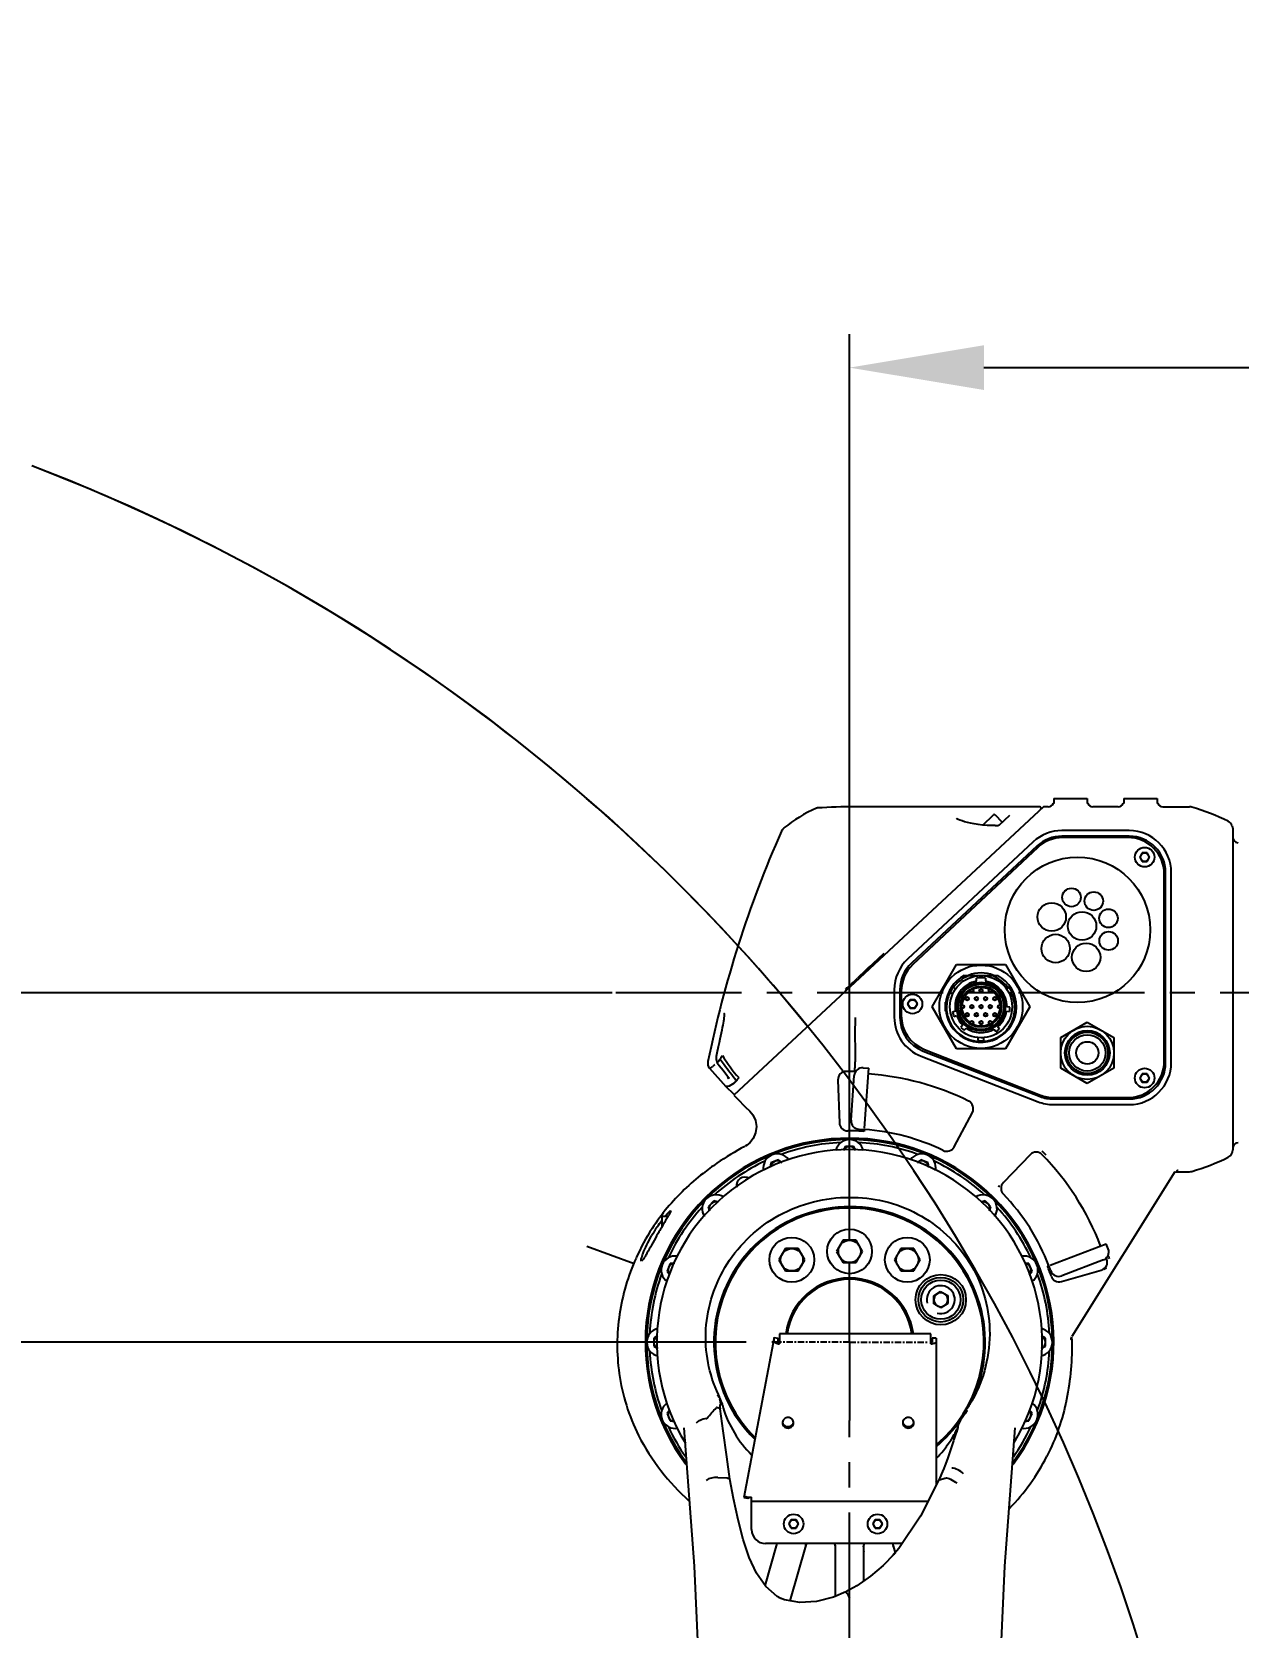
# Model space of a CAD drawing. Header units: millimetres. Extents: x 4086 to 10416, y 123 to 1549.
# Drawn here: x 9367.5 to 9439.4, y 1193.9 to 1288.9 of the extents above; entities that cross this region are included whole.
import ezdxf

# ---------------------------------------------------------------- set-up
doc = ezdxf.new("R2010")
doc.units = ezdxf.units.MM
doc.linetypes.add('CENTER', pattern=[0.6, 0.375, -0.075, 0.075, -0.075])
for name, color, linetype in [('中心线', 7, 'Continuous'), ('尺寸标注', 7, 'Continuous'), ('运动范围', 7, 'Continuous')]:
    doc.layers.add(name, color=color, linetype=linetype)
doc.styles.add('思源黑', font='SourceHanSansCN-Normal.ttf')
doc.dimstyles.new('尺寸标注_1_6比例中六', dxfattribs={"dimtxt": 10, "dimasz": 8, "dimexe": 2, "dimexo": 1.5, "dimgap": 1, "dimtad": 1, "dimdec": 1, "dimlfac": 6, "dimdsep": 46, "dimtxsty": '思源黑', "dimcen": 0.09, "dimadec": 0, "dimazin": 0, "dimtp": 0.01, "dimtm": 0.01, "dimtfac": 1, "dimtdec": 1, "dimtofl": 0, "dimtmove": 0, "dimatfit": 3, "dimfxl": 1, "dimtolj": 1, "dimarcsym": 0})

# ---------------------------------------------------------------- blocks, each defined once
blk = doc.blocks.new('*D859')
at = {"layer": 'Defpoints', "color": 0}
for p in [(9524.581, 1268.926), (9524.581, 1243.388), (9416.26, 1215.502)]:
    blk.add_point(p, dxfattribs=at)
at = {"layer": '尺寸标注', "color": 0, "lineweight": -2}
for p, q in [((9416.26, 1217.002), (9416.26, 1270.926)), ((9524.581, 1244.888), (9524.581, 1270.926)), ((9424.26, 1268.926), (9516.581, 1268.926))]:
    blk.add_line(p, q, dxfattribs=at)
at = {"layer": '尺寸标注', "color": 0}
for points in [[(9424.26, 1270.259), (9424.26, 1267.593), (9416.26, 1268.926)], [(9516.581, 1267.593), (9516.581, 1270.259), (9524.581, 1268.926)]]:
    blk.add_solid(points, dxfattribs=at)
at = {"layer": '尺寸标注', "color": 0, "insert": (9470.323, 1275.104), "char_height": 10, "attachment_point": 5, "style": '思源黑'}
blk.add_mtext('\\A1;650', dxfattribs=at)
blk = doc.blocks.new('*D862')
at = {"layer": 'Defpoints', "color": 0}
for p in [(9192.214, 1210.835), (9411.594, 1210.835), (9400.932, 1109.18)]:
    blk.add_point(p, dxfattribs=at)
at = {"layer": '尺寸标注', "color": 0, "lineweight": -2}
for p, q in [((9410.094, 1210.835), (9190.214, 1210.835)), ((9192.214, 1117.18), (9192.214, 1202.835)), ((9399.432, 1109.18), (9190.214, 1109.18))]:
    blk.add_line(p, q, dxfattribs=at)
at = {"layer": '尺寸标注', "color": 0}
for points in [[(9193.547, 1202.835), (9190.881, 1202.835), (9192.214, 1210.835)], [(9190.881, 1117.18), (9193.547, 1117.18), (9192.214, 1109.18)]]:
    blk.add_solid(points, dxfattribs=at)
at = {"layer": '尺寸标注', "color": 0, "insert": (9186.036, 1159.91), "char_height": 10, "attachment_point": 5, "rotation": 90, "style": '思源黑'}
blk.add_mtext('\\A1;610', dxfattribs=at)
blk = doc.blocks.new('*D863')
at = {"layer": 'Defpoints', "color": 0}
for p in [(9403.61, 1231.666), (9192.214, 1210.835), (9411.594, 1210.835)]:
    blk.add_point(p, dxfattribs=at)
at = {"layer": '尺寸标注', "color": 0, "lineweight": -2}
for p, q in [((9402.11, 1231.666), (9190.214, 1231.666)), ((9192.214, 1223.666), (9192.214, 1218.835)), ((9410.094, 1210.835), (9190.214, 1210.835))]:
    blk.add_line(p, q, dxfattribs=at)
at = {"layer": '尺寸标注', "color": 0}
for points in [[(9193.547, 1223.666), (9190.881, 1223.666), (9192.214, 1231.666)], [(9190.881, 1218.835), (9193.547, 1218.835), (9192.214, 1210.835)]]:
    blk.add_solid(points, dxfattribs=at)
at = {"layer": '尺寸标注', "color": 0, "insert": (9186.036, 1221.479), "char_height": 10, "attachment_point": 5, "rotation": 90, "style": '思源黑'}
blk.add_mtext('\\A1;125', dxfattribs=at)
blk = doc.blocks.new('*D872')
at = {"layer": 'Defpoints', "color": 0}
for p in [(9416.26, 1321.141), (9424.034, 1034.189), (9655.547, 1034.189)]:
    blk.add_point(p, dxfattribs=at)
at = {"layer": '尺寸标注', "color": 0, "lineweight": -2}
for p, q in [((9417.76, 1321.141), (9657.547, 1321.141)), ((9655.547, 1313.141), (9655.547, 1042.189)), ((9425.534, 1034.189), (9657.547, 1034.189))]:
    blk.add_line(p, q, dxfattribs=at)
at = {"layer": '尺寸标注', "color": 0}
for points in [[(9656.881, 1313.141), (9654.214, 1313.141), (9655.547, 1321.141)], [(9654.214, 1042.189), (9656.881, 1042.189), (9655.547, 1034.189)]]:
    blk.add_solid(points, dxfattribs=at)
at = {"layer": '尺寸标注', "color": 0, "insert": (9649.37, 1177.917), "char_height": 10, "attachment_point": 5, "rotation": 90, "style": '思源黑'}
blk.add_mtext('\\A1;1721.9', dxfattribs=at)

msp = doc.modelspace()

# ---------------------------------------------------------------- linework, layer by layer
at = {"layer": '中心线', "linetype": 'CENTER', "ltscale": 20}
for p, q in [((9517.832, 1231.666), (9402.11, 1231.666)), ((9416.26, 1210.835), (9416.26, 1215.502)), ((9416.26, 1210.835), (9416.26, 1206.169)), ((9416.26, 1109.18), (9416.26, 1206.169))]:
    msp.add_line(p, q, dxfattribs=at)
at = {"layer": '运动范围', "linetype": 'Continuous'}
for p, q in [((9427.805, 1242.748), (9409.374, 1225.562)), ((9427.593, 1242.748), (9416.593, 1242.748)), ((9428.092, 1242.748), (9427.805, 1242.748)), ((9428.425, 1243.248), (9428.425, 1242.952)), ((9428.425, 1243.248), (9430.425, 1243.248)), ((9430.425, 1243.248), (9430.425, 1242.952)), ((9432.258, 1242.748), (9430.758, 1242.748)), ((9432.592, 1243.248), (9432.592, 1242.952)), ((9432.592, 1243.248), (9434.591, 1243.248)), ((9434.591, 1243.248), (9434.591, 1242.952)), ((9434.925, 1242.748), (9436.52, 1242.748)), ((9422.624, 1242.052), (9422.624, 1242.052)), ((9422.646, 1242.036), (9422.624, 1242.052)), ((9424.196, 1241.662), (9424.84, 1242.262)), ((9425.356, 1241.832), (9424.958, 1242.258)), ((9425.168, 1241.657), (9425.813, 1242.259)), ((9424.459, 1241.641), (9424.176, 1241.664)), ((9424.762, 1241.633), (9424.459, 1241.641)), ((9424.892, 1241.635), (9424.762, 1241.633)), ((9424.943, 1241.636), (9424.892, 1241.635)), ((9424.943, 1241.636), (9425.13, 1241.642)), ((9425.159, 1241.65), (9425.13, 1241.642)), ((9425.168, 1241.657), (9425.159, 1241.65)), ((9432.925, 1241.332), (9428.911, 1241.332)), ((9432.925, 1240.999), (9428.911, 1240.999)), ((9432.842, 1240.915), (9428.95, 1240.915)), ((9439.059, 1241.618), (9439.091, 1241.442)), ((9439.091, 1241.442), (9439.091, 1222.308)), ((9427.205, 1240.66), (9419.721, 1233.674)), ((9427.433, 1240.416), (9419.948, 1233.43)), ((9427.467, 1240.328), (9420.026, 1233.341)), ((9433.697, 1239.999), (9433.553, 1239.749)), ((9433.986, 1239.999), (9433.697, 1239.999)), ((9434.13, 1239.749), (9433.986, 1239.999)), ((9433.553, 1239.749), (9433.697, 1239.499)), ((9433.697, 1239.499), (9433.986, 1239.499)), ((9433.986, 1239.499), (9434.13, 1239.749)), ((9435.008, 1227.584), (9435.008, 1238.749)), ((9435.091, 1227.5), (9435.091, 1238.832)), ((9435.425, 1227.5), (9435.425, 1238.832)), ((9418.278, 1233.981), (9418.26, 1233.962)), ((9418.295, 1233.999), (9418.278, 1233.981)), ((9421.189, 1230.833), (9422.641, 1233.347)), ((9422.641, 1233.347), (9425.544, 1233.347)), ((9425.544, 1233.347), (9426.996, 1230.833)), ((9423.095, 1232.7), (9425.09, 1232.7)), ((9423.826, 1232.359), (9423.826, 1232.535)), ((9424.008, 1232.266), (9424.008, 1232.192)), ((9424.177, 1232.192), (9424.177, 1232.266)), ((9424.359, 1232.535), (9424.359, 1232.359)), ((9418.926, 1231.847), (9418.926, 1230.21)), ((9419.26, 1231.847), (9419.26, 1230.21)), ((9419.343, 1231.762), (9419.343, 1230.308)), ((9422.389, 1231.959), (9422.266, 1231.746)), ((9422.282, 1231.688), (9422.406, 1231.616)), ((9422.406, 1231.616), (9422.456, 1231.702)), ((9422.424, 1231.646), (9422.428, 1231.644)), ((9422.435, 1231.981), (9422.434, 1231.979)), ((9422.447, 1231.974), (9422.571, 1231.902)), ((9422.522, 1231.816), (9422.571, 1231.902)), ((9422.554, 1231.872), (9422.558, 1231.869)), ((9424.008, 1232.192), (9424.177, 1232.192)), ((9425.738, 1231.974), (9425.614, 1231.902)), ((9425.614, 1231.902), (9425.664, 1231.816)), ((9425.631, 1231.872), (9425.627, 1231.869)), ((9425.729, 1231.702), (9425.779, 1231.616)), ((9425.761, 1231.646), (9425.757, 1231.644)), ((9425.903, 1231.688), (9425.779, 1231.616)), ((9425.919, 1231.746), (9425.796, 1231.959)), ((9419.865, 1231.25), (9419.721, 1231)), ((9419.721, 1231), (9419.865, 1230.75)), ((9420.154, 1231.25), (9419.865, 1231.25)), ((9419.865, 1230.75), (9420.154, 1230.75)), ((9420.298, 1231), (9420.154, 1231.25)), ((9420.154, 1230.75), (9420.298, 1231)), ((9422.641, 1228.319), (9421.189, 1230.833)), ((9421.972, 1230.569), (9421.972, 1231.098)), ((9421.972, 1231.098), (9421.993, 1231.098)), ((9421.993, 1230.569), (9421.972, 1230.569)), ((9422.567, 1230.562), (9422.399, 1230.517)), ((9426.996, 1230.833), (9425.544, 1228.319)), ((9425.619, 1230.566), (9425.792, 1230.551)), ((9425.815, 1230.816), (9425.642, 1230.831)), ((9422.468, 1230.26), (9422.636, 1230.305)), ((9422.998, 1229.736), (9422.886, 1229.603)), ((9423.091, 1229.432), (9423.203, 1229.565)), ((9424.869, 1229.492), (9424.968, 1229.35)), ((9425.187, 1229.503), (9425.087, 1229.645)), ((9428.842, 1228.997), (9430.425, 1229.912)), ((9430.425, 1229.912), (9432.008, 1228.997)), ((9422.854, 1229.118), (9422.853, 1229.119)), ((9423.049, 1228.997), (9423.047, 1228.998)), ((9423.927, 1228.837), (9423.927, 1228.981)), ((9423.968, 1228.981), (9423.927, 1228.981)), ((9423.962, 1228.981), (9423.962, 1228.986)), ((9423.97, 1228.795), (9424.215, 1228.795)), ((9424.258, 1228.981), (9424.093, 1228.981)), ((9424.223, 1228.981), (9424.223, 1228.986)), ((9424.258, 1228.837), (9424.258, 1228.981)), ((9428.842, 1227.169), (9428.842, 1228.997)), ((9432.008, 1228.997), (9432.008, 1227.169)), ((9408.378, 1227.492), (9408.374, 1227.492)), ((9420.52, 1227.88), (9427.488, 1225.17)), ((9420.641, 1228.191), (9427.609, 1225.481)), ((9420.715, 1228.293), (9427.626, 1225.568)), ((9425.544, 1228.319), (9422.641, 1228.319)), ((9407.916, 1227.166), (9407.959, 1227.181)), ((9407.916, 1227.166), (9408.895, 1226.082)), ((9409.043, 1226.62), (9408.975, 1226.556)), ((9409.048, 1226.614), (9409.072, 1226.572)), ((9409.072, 1226.572), (9409.079, 1226.559)), ((9416.35, 1224.067), (9416.536, 1226.727)), ((9417.07, 1227.191), (9417.402, 1227.168)), ((9417.153, 1223.599), (9417.402, 1227.168)), ((9430.425, 1226.255), (9428.842, 1227.169)), ((9432.008, 1227.169), (9430.425, 1226.255)), ((9433.697, 1226.834), (9433.553, 1226.584)), ((9433.553, 1226.584), (9433.697, 1226.334)), ((9433.986, 1226.834), (9433.697, 1226.834)), ((9434.13, 1226.584), (9433.986, 1226.834)), ((9433.986, 1226.334), (9434.13, 1226.584)), ((9408.894, 1226.083), (9409.339, 1225.639)), ((9415.566, 1226.464), (9415.655, 1223.917)), ((9433.697, 1226.334), (9433.986, 1226.334)), ((9428.394, 1225.334), (9432.925, 1225.334)), ((9428.394, 1225), (9432.925, 1225)), ((9428.42, 1225.417), (9432.842, 1225.417)), ((9410.317, 1224.601), (9410.499, 1224.382)), ((9422.489, 1222.482), (9423.576, 1224.527)), ((9416.814, 1223.534), (9417.146, 1223.51)), ((9417.147, 1223.521), (9417.139, 1223.405)), ((9410.028, 1222.509), (9410.027, 1222.508)), ((9410.027, 1222.508), (9410.027, 1222.508)), ((9410.029, 1222.509), (9410.028, 1222.509)), ((9416.02, 1222.501), (9415.881, 1222.261)), ((9416.501, 1222.501), (9416.02, 1222.501)), ((9416.639, 1222.261), (9416.501, 1222.501)), ((9427.021, 1222.013), (9425.423, 1220.359)), ((9411.574, 1221.521), (9411.537, 1221.245)), ((9412.018, 1221.705), (9411.574, 1221.521)), ((9412.236, 1221.538), (9412.018, 1221.705)), ((9420.502, 1221.705), (9420.284, 1221.538)), ((9420.946, 1221.521), (9420.502, 1221.705)), ((9420.983, 1221.245), (9420.946, 1221.521)), ((9435.643, 1220.999), (9429.504, 1211.174)), ((9435.671, 1221.001), (9436.52, 1221.001)), ((9435.736, 1221.054), (9435.817, 1221.093)), ((9435.817, 1221.093), (9435.841, 1221.101)), ((9408.182, 1219.254), (9407.841, 1218.914)), ((9408.445, 1219.184), (9408.182, 1219.254)), ((9424.339, 1219.254), (9424.075, 1219.184)), ((9424.679, 1218.914), (9424.339, 1219.254)), ((9405.095, 1217.735), (9405.095, 1218.335)), ((9405.449, 1218.335), (9405.095, 1218.335)), ((9407.841, 1218.914), (9407.914, 1218.644)), ((9424.606, 1218.644), (9424.679, 1218.914)), ((9403.418, 1215.51), (9400.6, 1216.535)), ((9412.434, 1216.416), (9412.049, 1215.75)), ((9413.204, 1216.416), (9412.434, 1216.416)), ((9413.589, 1215.75), (9413.204, 1216.416)), ((9415.875, 1216.918), (9415.49, 1216.251)), ((9415.49, 1216.251), (9415.875, 1215.585)), ((9416.645, 1216.918), (9415.875, 1216.918)), ((9417.03, 1216.251), (9416.645, 1216.918)), ((9416.645, 1215.585), (9417.03, 1216.251)), ((9419.316, 1216.416), (9418.931, 1215.75)), ((9420.086, 1216.416), (9419.316, 1216.416)), ((9420.471, 1215.75), (9420.086, 1216.416)), ((9428.217, 1215.425), (9431.556, 1216.707)), ((9431.676, 1216.396), (9431.556, 1216.707)), ((9405.575, 1215.522), (9405.391, 1215.077)), ((9405.843, 1215.557), (9405.575, 1215.522)), ((9412.049, 1215.75), (9412.434, 1215.083)), ((9413.204, 1215.083), (9413.589, 1215.75)), ((9415.875, 1215.585), (9416.645, 1215.585)), ((9418.931, 1215.75), (9419.316, 1215.083)), ((9420.086, 1215.083), (9420.471, 1215.75)), ((9426.945, 1215.522), (9426.677, 1215.557)), ((9427.13, 1215.077), (9426.945, 1215.522)), ((9428.058, 1215.364), (9428.139, 1215.395)), ((9428.253, 1215.082), (9428.134, 1215.393)), ((9428.879, 1214.454), (9431.257, 1215.136)), ((9431.388, 1215.75), (9428.899, 1214.794)), ((9405.391, 1215.077), (9405.562, 1214.854)), ((9412.434, 1215.083), (9413.204, 1215.083)), ((9419.316, 1215.083), (9420.086, 1215.083)), ((9426.959, 1214.854), (9427.13, 1215.077)), ((9428.172, 1215.054), (9428.165, 1215.073)), ((9421.276, 1213.603), (9421.687, 1213.852)), ((9421.286, 1213.122), (9421.276, 1213.603)), ((9421.687, 1213.852), (9422.109, 1213.62)), ((9422.109, 1213.62), (9422.119, 1213.139)), ((9421.707, 1212.89), (9421.286, 1213.122)), ((9422.119, 1213.139), (9421.707, 1212.89)), ((9412.094, 1211.333), (9412.094, 1210.732)), ((9421.093, 1211.333), (9412.094, 1211.333)), ((9421.093, 1210.732), (9421.093, 1211.333)), ((9404.827, 1211.21), (9404.595, 1211.076)), ((9404.595, 1211.076), (9404.595, 1210.595)), ((9404.595, 1210.595), (9404.839, 1210.454)), ((9411.765, 1211.127), (9409.957, 1201.589)), ((9411.765, 1210.899), (9411.765, 1211.127)), ((9411.765, 1211.127), (9412.012, 1211.088)), ((9412.012, 1210.86), (9412.012, 1211.088)), ((9421.176, 1211.074), (9421.176, 1210.846)), ((9421.426, 1211.074), (9421.176, 1211.074)), ((9421.426, 1211.074), (9421.426, 1202.313)), ((9427.681, 1210.454), (9427.925, 1210.595)), ((9427.925, 1211.076), (9427.693, 1211.21)), ((9427.925, 1210.595), (9427.925, 1211.076)), ((9405.552, 1206.804), (9405.391, 1206.594)), ((9405.391, 1206.594), (9405.575, 1206.149)), ((9408.547, 1206.912), (9408.55, 1207.079)), ((9408.555, 1206.871), (9408.547, 1206.912)), ((9408.55, 1207.079), (9408.56, 1207.107)), ((9408.555, 1206.871), (9408.556, 1206.868)), ((9408.559, 1207.417), (9408.556, 1207.43)), ((9408.565, 1207.365), (9408.559, 1207.417)), ((9408.56, 1207.108), (9408.56, 1207.108)), ((9408.588, 1207.359), (9408.613, 1207.292)), ((9408.639, 1207.245), (9408.632, 1207.243)), ((9423.152, 1206.597), (9423.01, 1206.386)), ((9423.248, 1206.755), (9423.152, 1206.597)), ((9423.254, 1206.767), (9423.248, 1206.755)), ((9423.255, 1206.768), (9423.254, 1206.767)), ((9423.258, 1206.775), (9423.255, 1206.768)), ((9426.945, 1206.149), (9427.13, 1206.594)), ((9427.13, 1206.594), (9426.968, 1206.804)), ((9405.575, 1206.149), (9405.855, 1206.112)), ((9406.392, 1205.733), (9406.392, 1205.732)), ((9422.703, 1205.754), (9422.626, 1205.472)), ((9422.713, 1205.807), (9422.703, 1205.754)), ((9422.735, 1205.906), (9422.713, 1205.807)), ((9422.713, 1205.807), (9422.713, 1205.807)), ((9422.878, 1206.206), (9422.735, 1205.906)), ((9425.513, 1197.488), (9426.128, 1205.733)), ((9426.128, 1205.732), (9426.128, 1205.733)), ((9426.665, 1206.112), (9426.945, 1206.149)), ((9422.381, 1204.728), (9422.239, 1204.301)), ((9422.455, 1204.965), (9422.381, 1204.728)), ((9422.477, 1205.035), (9422.455, 1204.965)), ((9422.576, 1205.331), (9422.477, 1205.035)), ((9422.601, 1205.399), (9422.576, 1205.331)), ((9422.626, 1205.472), (9422.601, 1205.399)), ((9422.092, 1203.895), (9421.933, 1203.467)), ((9422.177, 1204.128), (9422.092, 1203.895)), ((9422.239, 1204.301), (9422.177, 1204.128)), ((9408.418, 1202.778), (9408.969, 1202.745)), ((9421.801, 1203.134), (9421.633, 1202.744)), ((9421.873, 1203.312), (9421.801, 1203.134)), ((9421.933, 1203.467), (9421.873, 1203.312)), ((9421.424, 1202.521), (9421.415, 1202.5)), ((9421.566, 1202.599), (9421.528, 1202.515)), ((9421.528, 1202.515), (9421.528, 1202.515)), ((9421.633, 1202.744), (9421.566, 1202.6)), ((9421.566, 1202.6), (9421.566, 1202.599)), ((9421.607, 1202.631), (9421.947, 1202.734)), ((9409.957, 1201.589), (9410.076, 1201.645)), ((9409.957, 1201.589), (9410.203, 1201.549)), ((9410.203, 1201.549), (9410.313, 1201.601)), ((9410.427, 1199.67), (9410.427, 1201.603)), ((9420.933, 1201.336), (9410.427, 1201.336)), ((9412.783, 1200.253), (9412.638, 1200.003)), ((9412.638, 1200.003), (9412.783, 1199.753)), ((9413.071, 1200.253), (9412.783, 1200.253)), ((9413.216, 1200.003), (9413.071, 1200.253)), ((9413.071, 1199.753), (9413.216, 1200.003)), ((9417.782, 1200.253), (9417.638, 1200.003)), ((9417.638, 1200.003), (9417.782, 1199.753)), ((9418.071, 1200.253), (9417.782, 1200.253)), ((9418.215, 1200.003), (9418.071, 1200.253)), ((9418.071, 1199.753), (9418.215, 1200.003)), ((9412.783, 1199.753), (9413.071, 1199.753)), ((9417.782, 1199.753), (9418.071, 1199.753)), ((9411.231, 1196.319), (9411.953, 1198.837)), ((9419.396, 1198.837), (9411.261, 1198.837)), ((9413.659, 1198.74), (9412.708, 1195.426)), ((9413.652, 1198.707), (9413.638, 1198.668)), ((9415.427, 1198.646), (9415.392, 1198.795)), ((9415.427, 1195.7), (9415.427, 1198.646)), ((9417.093, 1198.646), (9417.124, 1198.785)), ((9417.093, 1198.646), (9417.093, 1196.599)), ((9417.101, 1198.379), (9417.093, 1198.309)), ((9419.203, 1198.551), (9418.822, 1198.096)), ((9418.994, 1198.278), (9418.834, 1198.837)), ((9418.882, 1198.668), (9418.868, 1198.706)), ((9418.903, 1198.178), (9418.899, 1198.173)), ((9418.996, 1198.279), (9418.903, 1198.178)), ((9412.167, 1195.564), (9411.944, 1195.685)), ((9412.018, 1195.621), (9412.009, 1195.624)), ((9412.375, 1195.486), (9412.017, 1195.621))]:
    msp.add_line(p, q, dxfattribs=at)
at = {"layer": '运动范围', "linetype": 'CENTER'}
for q in [(9411.594, 1210.835), (9420.926, 1210.835)]:
    msp.add_line((9416.26, 1210.835), q, dxfattribs=at)
at = {"layer": '运动范围', "linetype": 'Continuous'}
for points in [[(9422.832, 1241.949), (9422.727, 1241.992), (9422.653, 1242.031), (9422.646, 1242.036)], [(9424.176, 1241.664), (9423.916, 1241.695), (9423.682, 1241.733), (9423.473, 1241.773), (9423.285, 1241.815), (9423.115, 1241.859), (9422.963, 1241.904), (9422.832, 1241.949)], [(9408.798, 1230.425), (9408.798, 1230.425), (9408.798, 1230.41), (9408.798, 1230.374), (9408.794, 1230.322), (9408.787, 1230.255)], [(9408.764, 1230.081), (9408.748, 1229.975), (9408.728, 1229.858), (9408.705, 1229.729), (9408.679, 1229.587), (9408.649, 1229.433), (9408.616, 1229.266), (9408.579, 1229.086)], [(9408.787, 1230.255), (9408.777, 1230.174), (9408.764, 1230.081)], [(9408.438, 1228.45), (9408.354, 1228.068), (9408.31, 1227.866)], [(9408.579, 1229.086), (9408.537, 1228.892), (9408.491, 1228.682), (9408.438, 1228.45)], [(9408.31, 1227.866), (9408.304, 1227.687), (9408.374, 1227.492)], [(9408.374, 1227.492), (9408.501, 1227.328), (9408.721, 1227.044), (9408.954, 1226.745)], [(9408.954, 1226.745), (9409.009, 1226.672), (9409.048, 1226.614)], [(9409.374, 1225.562), (9409.584, 1225.34), (9410.037, 1224.876), (9410.317, 1224.601)], [(9410.499, 1224.382), (9410.652, 1224.06), (9410.713, 1223.686), (9410.664, 1223.307), (9410.518, 1222.972), (9410.319, 1222.723)], [(9410.319, 1222.723), (9410.149, 1222.582), (9410.054, 1222.523)], [(9410.249, 1222.655), (9410.148, 1222.58), (9410.048, 1222.519)], [(9429.454, 1211.008), (9429.454, 1210.994), (9429.454, 1210.995), (9429.459, 1211.033)], [(9429.459, 1211.033), (9429.474, 1211.094), (9429.499, 1211.159)], [(9408.354, 1206.947), (9408.333, 1206.942), (9408.315, 1206.928)], [(9408.565, 1207.326), (9408.55, 1207.37), (9408.526, 1207.448), (9408.52, 1207.468)], [(9409.126, 1202.675), (9408.939, 1203.998), (9408.727, 1205.561), (9408.556, 1206.868)], [(9406.392, 1205.733), (9407.007, 1197.489), (9407.401, 1188.653), (9407.527, 1180.016)], [(9407.724, 1206.286), (9407.753, 1206.297), (9407.777, 1206.317)], [(9411.944, 1195.685), (9411.263, 1196.272), (9410.717, 1197.064), (9410.282, 1198.011), (9409.925, 1199.076), (9409.618, 1200.248), (9409.341, 1201.531), (9409.125, 1202.677)], [(9421.528, 1202.515), (9420.496, 1200.47), (9419.203, 1198.551)], [(9418.899, 1198.174), (9418.264, 1197.533), (9417.513, 1196.891), (9416.698, 1196.324), (9416.266, 1196.075)], [(9424.993, 1180.016), (9425.12, 1188.653), (9425.513, 1197.488)], [(9416.039, 1195.962), (9415.298, 1195.645), (9414.287, 1195.378), (9413.291, 1195.321), (9412.375, 1195.486)], [(9416.265, 1196.075), (9416.096, 1195.99), (9416.039, 1195.962)], [(9416.26, 1195.58), (9416.259, 1195.591), (9416.254, 1195.599)]]:
    msp.add_lwpolyline(points, dxfattribs=at)
for centre, radius in [((9433.841, 1239.749), 0.583), ((9433.841, 1239.749), 0.25), ((9429.842, 1235.416), 4.333), ((9428.306, 1236.182), 0.848), ((9429.484, 1237.349), 0.552), ((9430.81, 1237.127), 0.552), ((9430.113, 1235.644), 0.848), ((9431.684, 1236.105), 0.552), ((9428.537, 1234.301), 0.848), ((9431.696, 1234.759), 0.552), ((9430.358, 1233.779), 0.848), ((9424.093, 1230.833), 2.48), ((9424.093, 1230.833), 1.852), ((9424.093, 1230.833), 1.456), ((9424.093, 1230.833), 1.435), ((9420.01, 1231), 0.583), ((9424.093, 1230.833), 1.357), ((9424.093, 1230.833), 1.225), ((9423.267, 1231.311), 0.106), ((9423.267, 1231.311), 0.0832), ((9423.542, 1231.786), 0.106), ((9423.542, 1231.786), 0.0832), ((9423.817, 1231.311), 0.106), ((9423.817, 1231.311), 0.0832), ((9424.093, 1231.786), 0.106), ((9424.093, 1231.786), 0.0832), ((9424.368, 1231.311), 0.106), ((9424.368, 1231.311), 0.0832), ((9424.643, 1231.786), 0.106), ((9424.643, 1231.786), 0.0832), ((9424.918, 1231.311), 0.106), ((9424.918, 1231.311), 0.0832), ((9420.01, 1231), 0.25), ((9422.992, 1230.833), 0.106), ((9422.992, 1230.833), 0.0832), ((9423.267, 1230.355), 0.106), ((9423.267, 1230.355), 0.0832), ((9423.542, 1230.833), 0.106), ((9423.542, 1230.833), 0.0832), ((9423.817, 1230.355), 0.106), ((9423.817, 1230.355), 0.0832), ((9424.093, 1230.833), 0.106), ((9424.093, 1230.833), 0.0832), ((9424.368, 1230.355), 0.106), ((9424.368, 1230.355), 0.0832), ((9424.643, 1230.833), 0.106), ((9424.643, 1230.833), 0.0832), ((9424.918, 1230.355), 0.106), ((9424.918, 1230.355), 0.0832), ((9425.193, 1230.833), 0.106), ((9425.193, 1230.833), 0.0832), ((9423.542, 1229.881), 0.106), ((9423.542, 1229.881), 0.0832), ((9424.093, 1229.881), 0.106), ((9424.093, 1229.881), 0.0832), ((9424.643, 1229.881), 0.106), ((9424.643, 1229.881), 0.0832), ((9430.425, 1228.083), 1.583), ((9430.425, 1228.083), 1.333), ((9430.425, 1228.083), 1.231), ((9430.425, 1228.083), 1.083), ((9430.425, 1228.083), 0.667), ((9433.841, 1226.584), 0.583), ((9433.841, 1226.584), 0.25), ((9412.819, 1215.75), 1.333), ((9416.26, 1216.251), 1.333), ((9419.701, 1215.75), 1.333), ((9412.819, 1215.75), 0.667), ((9416.26, 1216.251), 0.667), ((9419.701, 1215.75), 0.667), ((9421.697, 1213.371), 1.5), ((9421.697, 1213.371), 1.333), ((9421.697, 1213.371), 1.167), ((9412.927, 1200.003), 0.583), ((9412.927, 1200.003), 0.25), ((9417.927, 1200.003), 0.583), ((9417.927, 1200.003), 0.25)]:
    msp.add_circle(centre, radius, dxfattribs=at)
for centre, radius, start, end in [((9416.26, 1109.18), 211.961, 290, 150), ((9328.224, 1160.008), 110.306, 39.15224, 69.11447), ((9328.224, 1160.008), 110.306, 350.88553, 69.11447), ((9416.593, 1206.711), 36.038, 90, 93.58005), ((9427.593, 1242.665), 0.0833, 313, 90), ((9428.092, 1243.082), 0.333, 270, 338.01568), ((9430.758, 1243.082), 0.333, 201.98432, 270), ((9432.258, 1243.082), 0.333, 270, 338.01568), ((9434.925, 1243.082), 0.333, 201.98432, 270), ((9436.52, 1242.249), 0.5, 73.68281, 90), ((9432.915, 1229.933), 13.332, 63.74736, 73.68281), ((9417.63, 1234.988), 8.373, 113.5342, 129.09647), ((9414.353, 1242.512), 0.167, 93.58005, 113.49667), ((9424.897, 1242.202), 0.0833, 43, 133), ((9438.591, 1241.442), 0.5, 20.65169, 63.74736), ((9473.146, 1214.282), 66.659, 156.08798, 168.504), ((9412.666, 1241.098), 0.5, 129.13136, 156.08798), ((9428.911, 1238.832), 2.5, 90, 133.02507), ((9428.911, 1238.832), 2.166, 90, 133.02507), ((9428.95, 1238.749), 2.166, 90, 133.19955), ((9432.842, 1238.749), 2.166, 0, 90), ((9432.925, 1238.832), 2.5, 0, 90), ((9432.925, 1238.832), 2.166, 0, 90), ((9439.424, 1240.942), 0.333, 180, 267), ((9421.426, 1231.847), 2.5, 133.02507, 180), ((9421.426, 1231.847), 2.166, 133.02507, 180), ((9421.51, 1231.762), 2.166, 133.19955, 180), ((9390.568, 1259.37), 37.478, 313.57612, 314.28193), ((9424.093, 1230.833), 2.116, 118.11543, 232.58424), ((9424.093, 1230.833), 1.549, 99.91175, 190.0627), ((9424.093, 1230.833), 2.116, 234.17124, 61.88458), ((9424.093, 1230.833), 2.014, 67.96153, 112.0325), ((9424.093, 1230.833), 1.723, 81.09532, 98.90468), ((9424.093, 1230.833), 1.549, 359.9373, 80.08825), ((9424.093, 1230.833), 1.959, 49.49983, 72.3781), ((9424.138, 1230.787), 1.966, 36.67766, 51.3853), ((9422.303, 1231.725), 0.0423, 150, 240), ((9424.062, 1230.776), 2.025, 152.66653, 152.90811), ((9422.426, 1231.937), 0.0423, 60, 150), ((9424.093, 1230.833), 1.141, 125.01457, 174.99309), ((9424.093, 1230.833), 1.141, 64.97698, 115.02302), ((9424.093, 1230.833), 1.141, 5.00778, 54.98629), ((9425.76, 1231.937), 0.0423, 30, 120), ((9425.882, 1231.725), 0.0423, 300, 30), ((9424.093, 1230.833), 1.723, 190.56112, 199.43888), ((9424.093, 1230.833), 1.141, 185.00778, 234.98629), ((9424.093, 1230.833), 1.141, 305.01457, 354.99309), ((9424.093, 1230.833), 1.549, 309.9373, 350.0627), ((9424.093, 1230.833), 1.723, 350.56112, 359.43888), ((9421.426, 1230.21), 2.5, 180, 248.74949), ((9421.426, 1230.21), 2.166, 180, 248.74949), ((9421.51, 1230.308), 2.166, 180, 248.48412), ((9424.093, 1230.833), 2.074, 196.58496, 307.41506), ((9424.093, 1230.833), 1.549, 199.9373, 225.0627), ((9424.093, 1230.833), 1.723, 225.56112, 234.43888), ((9424.093, 1230.833), 1.549, 234.9373, 300.0627), ((9424.093, 1230.833), 1.141, 244.97698, 295.02302), ((9424.093, 1230.833), 1.723, 300.56112, 309.43888), ((9424.065, 1230.85), 2.113, 233.4623, 235.00352), ((9424.066, 1230.852), 2.116, 235.0506, 241.1979), ((9424.062, 1230.845), 2.107, 241.25767, 242.02112), ((9423.97, 1228.837), 0.0423, 180, 270), ((9424.215, 1228.837), 0.0423, 270, 0), ((9424.064, 1230.817), 2.078, 292.58329, 308.30427), ((9408.314, 1227.467), 0.5, 168.504, 217.08421), ((9432.842, 1227.584), 2.166, 270, 0), ((9432.925, 1227.5), 2.5, 270, 0), ((9432.925, 1227.5), 2.166, 270, 0), ((9416.065, 1226.481), 0.5, 90.7051, 182.00861), ((9416.26, 1210.835), 16.147, 88.70794, 90.71372), ((9417.035, 1226.692), 0.5, 86, 176), ((9416.26, 1210.835), 16.03, 63.72546, 86), ((9409.398, 1225.697), 0.0833, 225, 254.33333), ((9423.135, 1224.761), 0.5, 331.99116, 63.7343), ((9428.394, 1227.5), 2.5, 248.74949, 270), ((9428.394, 1227.5), 2.166, 248.74949, 270), ((9428.42, 1227.584), 2.166, 248.48412, 270), ((9416.154, 1223.935), 0.5, 181.99273, 270.46978), ((9416.849, 1224.032), 0.5, 176, 266), ((9416.26, 1210.835), 12.165, 323.26622, 216.73379), ((9416.26, 1210.835), 12.082, 323.70085, 216.29917), ((9416.26, 1210.835), 11.915, 92.57275, 109.99184), ((9416.26, 1222.084), 0.833, 12.28046, 167.71954), ((9416.26, 1210.823), 12.613, 87.508, 90.4625), ((9416.26, 1210.835), 11.915, 70.00769, 87.42893), ((9416.26, 1210.823), 12.612, 86.00285, 87.50745), ((9439.424, 1222.391), 0.333, 93, 180), ((9416.26, 1210.835), 11.482, 328.37848, 211.62153), ((9417.944, 1207.451), 17.012, 117.73633, 124.31092), ((9411.955, 1221.228), 0.833, 35.01968, 190.44619), ((9416.26, 1222.084), 0.417, 30, 150), ((9420.565, 1221.228), 0.833, 349.55381, 144.98032), ((9422.048, 1222.717), 0.5, 244.02124, 332.01312), ((9427.38, 1221.666), 0.5, 44.24157, 136.00201), ((9413.43, 1207.381), 20.619, 45.11097, 46.07323), ((9416.26, 1210.835), 16.022, 21, 44.24358), ((9432.915, 1233.816), 13.332, 286.31719, 296.25264), ((9438.591, 1222.308), 0.5, 296.25264, 0), ((9416.26, 1210.835), 11.915, 115.11257, 132.48115), ((9411.955, 1221.228), 0.417, 52.5, 172.5), ((9420.565, 1221.228), 0.417, 7.5, 127.5), ((9416.26, 1210.835), 11.915, 47.52308, 64.8863), ((9436.52, 1221.501), 0.5, 270, 286.31719), ((9410.011, 1220.188), 0.483, 55.75653, 192.40722), ((9425.678, 1220.005), 0.545, 160.87964, 172.01541), ((9425.783, 1220.012), 0.5, 135.99263, 223.9464), ((9408.306, 1218.789), 0.833, 57.77145, 213.16021), ((9408.306, 1218.789), 0.417, 75, 195), ((9424.214, 1218.789), 0.833, 326.83979, 122.22855), ((9424.214, 1218.789), 0.417, 345, 105), ((9415.248, 1210.643), 12.813, 140.20242, 146.99169), ((9397.701, 1222.842), 8.964, 329.83301, 330.32987), ((9416.26, 1210.835), 11.915, 137.63291, 154.91666), ((9416.26, 1210.835), 8.082, 334.44732, 225.52218), ((9416.26, 1210.835), 7.999, 310.31637, 225.19967), ((9416.26, 1210.835), 11.915, 25.08506, 42.36548), ((9415.433, 1210.535), 13.028, 147.03506, 155.89113), ((9412.268, 1212.662), 9.015, 149.0133, 150.00901), ((9412.334, 1212.622), 9.093, 148.57276, 149.01494), ((9412.371, 1212.6), 9.135, 147.13214, 148.57262), ((9442.521, 1195.667), 43.448, 149.97603, 150.33857), ((9443.952, 1194.831), 45.105, 149.48364, 149.96646), ((9431.209, 1216.217), 0.5, 291, 21), ((9405.868, 1215.14), 0.833, 80.53572, 235.8586), ((9405.868, 1215.14), 0.417, 97.5, 217.5), ((9426.653, 1215.14), 0.833, 304.1414, 99.46428), ((9426.653, 1215.14), 0.417, 322.5, 82.5), ((9416.195, 1210.81), 12.707, 19.60331, 21.00225), ((9431.119, 1215.616), 0.5, 285.99655, 17.81855), ((9416.26, 1210.835), 16.109, 17.83537, 18.1987), ((9409.11, 1208.44), 23.805, 18.36222, 18.49404), ((9408.968, 1208.393), 23.955, 18.04256, 18.36177), ((9416.26, 1210.835), 11.915, 160.13728, 177.36735), ((9416.26, 1210.835), 3.833, 7.48701, 172.51299), ((9416.26, 1210.835), 3.75, 7.75311, 172.24689), ((9421.697, 1213.371), 0.833, 255, 195), ((9416.26, 1210.835), 11.915, 2.63237, 19.86287), ((9416.226, 1210.821), 12.674, 18.1949, 19.51345), ((9428.72, 1215.261), 0.5, 201, 291), ((9428.741, 1214.935), 0.5, 198.20413, 286.0093), ((9421.697, 1213.371), 0.417, 1.21135, 180.0553), ((9421.697, 1213.371), 0.417, 181.21135, 0.0553), ((9405.011, 1210.835), 0.833, 103.31248, 258.54152), ((9427.509, 1210.835), 0.833, 281.45848, 76.68752), ((9405.011, 1210.835), 0.417, 120, 240), ((9421.093, 1211.681), 0.949, 269.96797, 275.01308), ((9427.509, 1210.835), 0.417, 300, 60), ((9411.85, 1210.585), 17.649, 1.37897, 1.70429), ((9416.26, 1210.835), 11.915, 182.63237, 199.86287), ((9416.26, 1210.835), 11.915, 340.13728, 357.36735), ((9404.788, 1206.013), 3.997, 23.16012, 24.91741), ((9404.661, 1205.933), 4.186, 22.75906, 25.17438), ((9404.48, 1205.88), 4.332, 22.47468, 23.17328), ((9404.175, 1205.727), 4.714, 21.90552, 22.78589), ((9405.868, 1206.531), 0.833, 126.10169, 281.21189), ((9405.868, 1206.531), 0.417, 142.5, 262.5), ((9403.439, 1205.437), 5.505, 19.18135, 21.85558), ((9408.132, 1207.325), 0.436, 13.93812, 17.0283), ((9405.776, 1206.293), 3.008, 20.74905, 22.2667), ((9408.304, 1207.355), 0.262, 358.42515, 2.01119), ((9408.245, 1207.223), 0.336, 0.194, 17.78898), ((9415.523, 1209.854), 7.37, 200.34402, 200.75414), ((9415.069, 1208.872), 6.633, 194.19247, 195.07966), ((9415.089, 1208.877), 6.654, 195.07997, 196.62829), ((9415.101, 1208.881), 6.666, 196.6279, 197.00363), ((9423.468, 1206.287), 0.501, 144.39735, 152.79202), ((9416.163, 1211.518), 8.484, 324.39083, 326.17698), ((9416.231, 1211.473), 8.402, 326.17379, 330.60722), ((9426.653, 1206.531), 0.833, 258.78811, 53.89831), ((9426.653, 1206.531), 0.417, 277.5, 37.5), ((9416.26, 1210.835), 11.915, 205.08506, 214.97859), ((9412.555, 1206.034), 0.295, 171.55564, 179.97731), ((9412.559, 1206.12), 0.298, 188.43695, 196.41796), ((9412.557, 1206.12), 0.297, 196.42366, 197.33709), ((9412.63, 1206.12), 0.297, 342.66291, 343.57634), ((9412.629, 1206.12), 0.298, 343.58204, 351.56305), ((9412.632, 1206.034), 0.295, 0.02269, 8.44436), ((9419.721, 1206.034), 0.295, 171.55564, 179.97731), ((9419.725, 1206.12), 0.298, 188.43695, 196.41796), ((9419.723, 1206.12), 0.297, 196.42366, 197.33709), ((9419.796, 1206.12), 0.297, 342.66291, 343.57634), ((9419.795, 1206.12), 0.298, 343.58204, 351.56305), ((9419.798, 1206.034), 0.295, 0.02269, 8.44436), ((9416.26, 1210.835), 8.082, 309.95219, 325.01394), ((9416.666, 1208.612), 6.688, 331.54497, 333.87048), ((9416.284, 1208.879), 7.162, 332.38646, 333.14742), ((9416.328, 1208.856), 7.112, 333.14796, 333.29879), ((9416.842, 1210.764), 7.564, 323.02489, 323.19034), ((9416.927, 1210.701), 7.458, 323.18892, 323.89017), ((9416.686, 1208.602), 6.666, 339.53918, 340.33991), ((9417.13, 1210.553), 7.207, 323.88833, 324.77912), ((9416.685, 1208.602), 6.666, 340.33995, 341.15305), ((9423.468, 1206.287), 0.501, 152.80327, 161.14756), ((9423.156, 1206.438), 0.132, 172.99525, 181.13883), ((9416.26, 1210.835), 11.915, 325.01958, 334.91666), ((9416.684, 1208.603), 6.667, 320.75279, 327.4567), ((9416.708, 1208.588), 6.64, 327.46189, 327.86476), ((9416.411, 1208.802), 7.014, 327.27737, 327.56555), ((9416.685, 1208.601), 6.666, 327.86736, 331.54634), ((9416.335, 1208.85), 7.103, 327.56674, 330.43155), ((9416.292, 1208.874), 7.153, 330.43381, 332.38999), ((9416.689, 1208.599), 6.662, 315.39041, 320.75263), ((9416.416, 1209.967), 13.025, 316.02109, 332.96613), ((9397.641, 1212.877), 25.941, 336.47106, 336.62461), ((9410.343, 1202.736), 1.137, 268.43369, 268.93523), ((9410.343, 1202.735), 1.135, 268.93484, 269.78418), ((9410.343, 1202.701), 1.102, 269.75057, 274.37373), ((9411.261, 1199.67), 0.833, 180, 270), ((9415.098, 1198.644), 0.328, 29.89365, 36.39168), ((9417.423, 1198.644), 0.329, 142.37803, 150.10326)]:
    msp.add_arc(centre, radius, start, end, dxfattribs=at)
for points in [[(9418.064, 1233.78), (9417.621, 1233.366), (9417.169, 1232.962), (9416.735, 1232.54)], [(9418.26, 1233.962), (9418.195, 1233.901), (9418.13, 1233.84), (9418.064, 1233.78)], [(9416.214, 1232.044), (9416.143, 1231.981), (9416.07, 1231.92), (9415.997, 1231.859)], [(9416.402, 1232.219), (9416.34, 1232.16), (9416.278, 1232.101), (9416.214, 1232.044)], [(9416.593, 1230.187), (9416.57, 1229.305), (9416.591, 1228.422), (9416.593, 1227.539)], [(9408.689, 1227.932), (9408.963, 1227.458), (9409.29, 1227.011), (9409.657, 1226.605)], [(9421.829, 1222.268), (9420.377, 1222.975), (9418.759, 1223.408), (9417.147, 1223.521)], [(9428.139, 1215.395), (9427.535, 1216.97), (9426.593, 1218.45), (9425.423, 1219.665)], [(9431.57, 1215.259), (9431.521, 1215.223), (9431.465, 1215.195), (9431.407, 1215.179)], [(9407.776, 1206.317), (9407.952, 1206.524), (9408.133, 1206.727), (9408.315, 1206.928)], [(9408.581, 1207.225), (9408.581, 1207.185), (9408.573, 1207.145), (9408.56, 1207.107)], [(9408.726, 1206.931), (9409.046, 1205.887), (9409.647, 1204.895), (9410.425, 1204.129)], [(9423.079, 1206.565), (9423.055, 1206.532), (9423.03, 1206.495), (9423.025, 1206.454)], [(9413.653, 1198.722), (9413.666, 1198.767), (9413.69, 1198.811), (9413.721, 1198.847)], [(9413.659, 1198.74), (9413.669, 1198.776), (9413.685, 1198.81), (9413.706, 1198.84)], [(9415.427, 1198.641), (9415.427, 1198.698), (9415.411, 1198.758), (9415.382, 1198.808)], [(9415.427, 1198.309), (9415.427, 1198.332), (9415.424, 1198.356), (9415.419, 1198.379)], [(9417.093, 1198.641), (9417.093, 1198.698), (9417.109, 1198.758), (9417.138, 1198.808)]]:
    msp.add_open_spline(points, degree=3, dxfattribs=at)
for points, knots in [([(9423.447, 1232.7), (9423.347, 1232.669), (9423.151, 1232.591), (9422.879, 1232.428), (9422.637, 1232.225), (9422.498, 1232.066), (9422.435, 1231.981)], [0, 0, 0, 0, 11890.351223, 23780.845048, 35671.933282, 47562.534941, 47562.534941, 47562.534941, 47562.534941]), ([(9416.059, 1231.795), (9416.055, 1231.791), (9416.038, 1231.824), (9416.023, 1231.83), (9416.012, 1231.842)], [0, 0, 0, 0, 6696.534051, 26693.873391, 26693.873391, 26693.873391, 26693.873391]), ([(9422.26, 1231.698), (9422.203, 1231.587), (9422.11, 1231.354), (9422.036, 1230.985), (9422.031, 1230.609), (9422.073, 1230.362), (9422.105, 1230.241)], [0, 0, 0, 0, 11904.868624, 23809.643776, 35714.110028, 47619.720062, 47619.720062, 47619.720062, 47619.720062]), ([(9426.108, 1230.81), (9426.106, 1230.885), (9426.095, 1231.036), (9426.052, 1231.258), (9425.985, 1231.474), (9425.923, 1231.613), (9425.889, 1231.68)], [0, 0, 0, 0, 11942.047107, 23883.833288, 35825.998943, 47768.676147, 47768.676147, 47768.676147, 47768.676147]), ([(9425.353, 1229.186), (9425.413, 1229.235), (9425.527, 1229.339), (9425.68, 1229.514), (9425.812, 1229.705), (9425.922, 1229.909), (9426.008, 1230.125), (9426.069, 1230.349), (9426.104, 1230.578), (9426.109, 1230.733), (9426.108, 1230.81)], [0, 0, 0, 0, 11197.668698, 22397.744248, 33595.629465, 44794.196475, 55992.518064, 67191.350446, 78390.538812, 89589.325682, 89589.325682, 89589.325682, 89589.325682]), ([(9424.863, 1228.898), (9424.791, 1228.868), (9424.646, 1228.817), (9424.42, 1228.764), (9424.19, 1228.737), (9423.958, 1228.736), (9423.728, 1228.76), (9423.501, 1228.809), (9423.282, 1228.883), (9423.142, 1228.948), (9423.073, 1228.984)], [0, 0, 0, 0, 11198.015501, 22396.344299, 33594.341149, 44792.526477, 55990.747495, 67188.972939, 78386.700173, 89584.98202, 89584.98202, 89584.98202, 89584.98202]), ([(9408.377, 1227.492), (9408.391, 1227.506), (9408.45, 1227.573), (9408.505, 1227.644), (9408.545, 1227.702)], [0, 0, 0, 0, 5762.955275, 26687.509099, 26687.509099, 26687.509099, 26687.509099]), ([(9408.545, 1227.702), (9408.557, 1227.718), (9408.607, 1227.793), (9408.654, 1227.87), (9408.689, 1227.932)], [0, 0, 0, 0, 5894.241919, 26682.779756, 26682.779756, 26682.779756, 26682.779756]), ([(9408.545, 1227.702), (9408.624, 1227.598), (9408.947, 1227.172), (9409.273, 1226.748), (9409.519, 1226.425)], [0, 0, 0, 0, 6480.374622, 26709.587902, 26709.587902, 26709.587902, 26709.587902]), ([(9416.568, 1226.98), (9416.579, 1226.993), (9416.569, 1227.058), (9416.587, 1227.171), (9416.586, 1227.344), (9416.593, 1227.472), (9416.593, 1227.541)], [0, 0, 0, 0, 4217.375458, 14898.880301, 30244.931289, 47667.867956, 47667.867956, 47667.867956, 47667.867956]), ([(9407.959, 1227.181), (9407.968, 1227.185), (9408.022, 1227.208), (9408.074, 1227.237), (9408.114, 1227.264)], [0, 0, 0, 0, 4559.933958, 26691.5703, 26691.5703, 26691.5703, 26691.5703]), ([(9408.237, 1227.376), (9408.207, 1227.353), (9408.158, 1227.324), (9408.129, 1227.274), (9408.114, 1227.264)], [0, 0, 0, 0, 18046.925876, 26690.143715, 26690.143715, 26690.143715, 26690.143715]), ([(9409.656, 1226.599), (9409.643, 1226.584), (9409.597, 1226.526), (9409.553, 1226.466), (9409.519, 1226.426)], [0, 0, 0, 0, 7386.835705, 26750.328311, 26750.328311, 26750.328311, 26750.328311]), ([(9408.947, 1226.084), (9408.934, 1226.083), (9408.918, 1226.089), (9408.898, 1226.08), (9408.895, 1226.082)], [0, 0, 0, 0, 20584.803773, 26752.522303, 26752.522303, 26752.522303, 26752.522303]), ([(9408.946, 1226.085), (9408.968, 1226.087), (9409.134, 1226.112), (9409.286, 1226.205), (9409.396, 1226.3)], [0, 0, 0, 0, 3507.768368, 26755.324287, 26755.324287, 26755.324287, 26755.324287]), ([(9409.396, 1226.299), (9409.4, 1226.312), (9409.428, 1226.326), (9409.467, 1226.368), (9409.499, 1226.402), (9409.519, 1226.426)], [0, 0, 0, 0, 7950.205847, 16448.352177, 35340.879131, 35340.879131, 35340.879131, 35340.879131]), ([(9408.354, 1221.502), (9408.075, 1221.311), (9407.004, 1220.529), (9406.035, 1219.604), (9405.403, 1218.845)], [0, 0, 0, 0, 6870.95195, 26912.287576, 26912.287576, 26912.287576, 26912.287576]), ([(9408.449, 1207.714), (9407.884, 1208.915), (9407.354, 1211.686), (9408.7, 1215.741), (9411.906, 1218.747), (9414.819, 1219.474), (9416.26, 1219.472)], [0, 0, 0, 0, 11548.445054, 23373.273565, 35701.395101, 48244.709399, 48244.709399, 48244.709399, 48244.709399]), ([(9416.26, 1219.472), (9416.942, 1219.471), (9418.353, 1219.323), (9421.001, 1218.32), (9423.718, 1215.814), (9425.011, 1211.55), (9424.267, 1208.619), (9423.552, 1207.349)], [0, 0, 0, 0, 6900.014885, 14191.307994, 28363.484959, 42520.698291, 57255.061022, 57255.061022, 57255.061022, 57255.061022]), ([(9404.698, 1217.557), (9404.731, 1217.608), (9404.858, 1217.8), (9404.992, 1217.988), (9405.095, 1218.122)], [0, 0, 0, 0, 7096.574829, 26975.933854, 26975.933854, 26975.933854, 26975.933854]), ([(9405.451, 1218.337), (9405.425, 1218.293), (9405.307, 1218.092), (9405.187, 1217.892), (9405.095, 1217.735)], [0, 0, 0, 0, 5890.366361, 26970.99344, 26970.99344, 26970.99344, 26970.99344]), ([(9405.266, 1218.337), (9405.335, 1218.42), (9405.428, 1218.531), (9405.542, 1218.632), (9405.583, 1218.668), (9405.6, 1218.668)], [0, 0, 0, 0, 24361.326432, 31904.924722, 35609.400982, 35609.400982, 35609.400982, 35609.400982]), ([(9405.6, 1218.668), (9405.623, 1218.668), (9405.553, 1218.51), (9405.526, 1218.468), (9405.49, 1218.404)], [0, 0, 0, 0, 6482.86494, 26960.546683, 26960.546683, 26960.546683, 26960.546683]), ([(9403.861, 1215.668), (9403.849, 1215.668), (9403.834, 1215.728), (9403.876, 1215.871), (9403.973, 1216.204), (9404.181, 1216.654), (9404.359, 1216.993), (9404.46, 1217.168)], [0, 0, 0, 0, 1268.208662, 4533.612131, 17155.589259, 35582.85565, 56593.05237, 56593.05237, 56593.05237, 56593.05237]), ([(9404.766, 1217.168), (9404.663, 1216.987), (9404.471, 1216.645), (9404.245, 1216.234), (9404.085, 1215.96), (9403.993, 1215.809), (9403.925, 1215.72), (9403.88, 1215.668), (9403.861, 1215.668)], [0, 0, 0, 0, 24441.673869, 46116.932884, 54943.884933, 61880.765722, 66563.355597, 68809.457739, 68809.457739, 68809.457739, 68809.457739]), ([(9403.542, 1215.856), (9403.067, 1214.795), (9402.393, 1212.52), (9402.361, 1208.839), (9403.606, 1204.842), (9405.486, 1202.472), (9406.707, 1201.37)], [0, 0, 0, 0, 10634.645164, 21395.480239, 33226.231065, 48276.203067, 48276.203067, 48276.203067, 48276.203067]), ([(9411.765, 1210.899), (9411.765, 1210.881), (9411.796, 1210.839), (9411.905, 1210.775), (9412.014, 1210.745), (9412.094, 1210.732)], [0, 0, 0, 0, 5086.017408, 13225.083533, 36173.233676, 36173.233676, 36173.233676, 36173.233676]), ([(9412.012, 1210.86), (9412.012, 1210.848), (9412.047, 1210.828), (9412.074, 1210.821), (9412.094, 1210.818)], [0, 0, 0, 0, 9832.207053, 27388.986422, 27388.986422, 27388.986422, 27388.986422]), ([(9421.176, 1210.846), (9421.176, 1210.836), (9421.139, 1210.819), (9421.113, 1210.818), (9421.093, 1210.818)], [0, 0, 0, 0, 9578.245497, 27587.260753, 27587.260753, 27587.260753, 27587.260753]), ([(9421.426, 1210.846), (9421.426, 1210.813), (9421.358, 1210.772), (9421.273, 1210.748), (9421.21, 1210.739), (9421.176, 1210.736)], [0, 0, 0, 0, 12672.836608, 23475.233858, 36451.969875, 36451.969875, 36451.969875, 36451.969875]), ([(9429.494, 1211.01), (9429.523, 1209.81), (9429.338, 1207.405), (9428.558, 1205.108), (9428.018, 1204.047)], [0, 0, 0, 0, 13991.956282, 27872.422722, 27872.422722, 27872.422722, 27872.422722]), ([(9408.354, 1206.947), (9408.374, 1206.947), (9408.435, 1206.943), (9408.502, 1206.931), (9408.535, 1206.903)], [0, 0, 0, 0, 8603.182705, 27456.588812, 27456.588812, 27456.588812, 27456.588812]), ([(9408.535, 1206.903), (9408.54, 1206.899), (9408.549, 1206.889), (9408.554, 1206.877), (9408.555, 1206.871)], [0, 0, 0, 0, 14564.963518, 27460.753937, 27460.753937, 27460.753937, 27460.753937]), ([(9408.541, 1207.474), (9408.544, 1207.468), (9408.55, 1207.455), (9408.556, 1207.441), (9408.559, 1207.433)], [0, 0, 0, 0, 11835.141489, 27439.629062, 27439.629062, 27439.629062, 27439.629062]), ([(9408.561, 1207.406), (9408.56, 1207.41), (9408.558, 1207.418), (9408.556, 1207.426), (9408.555, 1207.43)], [0, 0, 0, 0, 13498.392759, 27441.204703, 27441.204703, 27441.204703, 27441.204703]), ([(9408.565, 1207.364), (9408.565, 1207.371), (9408.564, 1207.385), (9408.562, 1207.399), (9408.561, 1207.406)], [0, 0, 0, 0, 12894.309765, 27442.568063, 27442.568063, 27442.568063, 27442.568063]), ([(9407.724, 1206.286), (9407.596, 1206.266), (9407.39, 1206.202), (9407.177, 1206.094), (9407.13, 1206.015)], [0, 0, 0, 0, 16075.825541, 27460.552733, 27460.552733, 27460.552733, 27460.552733]), ([(9412.261, 1206.034), (9412.261, 1205.994), (9412.278, 1205.91), (9412.378, 1205.771), (9412.594, 1205.688), (9412.81, 1205.771), (9412.909, 1205.91), (9412.927, 1205.994), (9412.927, 1206.034)], [0, 0, 0, 0, 8606.438894, 17363.195258, 35127.514371, 52891.833484, 61648.589848, 70255.028742, 70255.028742, 70255.028742, 70255.028742]), ([(9412.924, 1206.078), (9412.913, 1206.151), (9412.828, 1206.296), (9412.594, 1206.374), (9412.36, 1206.296), (9412.275, 1206.151), (9412.264, 1206.078)], [0, 0, 0, 0, 11979.318032, 24447.125171, 36914.932311, 48894.250343, 48894.250343, 48894.250343, 48894.250343]), ([(9412.274, 1206.032), (9412.294, 1205.967), (9412.384, 1205.848), (9412.594, 1205.785), (9412.804, 1205.848), (9412.894, 1205.967), (9412.914, 1206.032)], [0, 0, 0, 0, 12014.449669, 24459.741583, 36905.033496, 48919.483165, 48919.483165, 48919.483165, 48919.483165]), ([(9419.426, 1206.034), (9419.426, 1205.994), (9419.444, 1205.91), (9419.544, 1205.771), (9419.76, 1205.688), (9419.976, 1205.771), (9420.075, 1205.91), (9420.093, 1205.994), (9420.093, 1206.034)], [0, 0, 0, 0, 8654.989922, 17461.145291, 35325.677275, 53190.209259, 61996.364628, 70651.35455, 70651.35455, 70651.35455, 70651.35455]), ([(9420.09, 1206.078), (9420.079, 1206.151), (9419.993, 1206.296), (9419.76, 1206.374), (9419.526, 1206.296), (9419.44, 1206.151), (9419.43, 1206.078)], [0, 0, 0, 0, 12046.974399, 24585.196777, 37123.419154, 49170.393553, 49170.393553, 49170.393553, 49170.393553]), ([(9419.44, 1206.032), (9419.46, 1205.967), (9419.55, 1205.848), (9419.76, 1205.785), (9419.97, 1205.848), (9420.059, 1205.967), (9420.079, 1206.032)], [0, 0, 0, 0, 12082.254346, 24597.782434, 37113.310522, 49195.564868, 49195.564868, 49195.564868, 49195.564868]), ([(9408.418, 1202.779), (9408.286, 1202.785), (9408.044, 1202.757), (9407.804, 1202.67), (9407.721, 1202.594)], [0, 0, 0, 0, 14889.467527, 27603.252785, 27603.252785, 27603.252785, 27603.252785]), ([(9423.044, 1202.987), (9422.952, 1203.095), (9422.73, 1203.243), (9422.468, 1203.343), (9422.345, 1203.33)], [0, 0, 0, 0, 14924.905778, 27903.481132, 27903.481132, 27903.481132, 27903.481132]), ([(9408.97, 1202.745), (9408.99, 1202.744), (9409.043, 1202.737), (9409.119, 1202.713), (9409.125, 1202.677)], [0, 0, 0, 0, 9799.016484, 27626.738792, 27626.738792, 27626.738792, 27626.738792]), ([(9421.946, 1202.734), (9422.055, 1202.767), (9422.325, 1202.661), (9422.543, 1202.53), (9422.648, 1202.427)], [0, 0, 0, 0, 12169.832485, 27918.183952, 27918.183952, 27918.183952, 27918.183952]), ([(9410.076, 1201.645), (9410.078, 1201.641), (9410.089, 1201.635), (9410.11, 1201.627), (9410.143, 1201.618), (9410.169, 1201.614), (9410.184, 1201.611)], [0, 0, 0, 0, 5141.489673, 15158.013307, 29964.943258, 49106.737459, 49106.737459, 49106.737459, 49106.737459]), ([(9410.184, 1201.611), (9410.193, 1201.61), (9410.236, 1201.604), (9410.279, 1201.601), (9410.312, 1201.6)], [0, 0, 0, 0, 6224.578897, 27694.148581, 27694.148581, 27694.148581, 27694.148581]), ([(9416.04, 1195.963), (9416.052, 1195.969), (9416.081, 1195.9), (9416.106, 1195.876), (9416.123, 1195.846)], [0, 0, 0, 0, 7519.179417, 28032.36991, 28032.36991, 28032.36991, 28032.36991]), ([(9416.123, 1195.846), (9416.133, 1195.828), (9416.179, 1195.747), (9416.222, 1195.665), (9416.254, 1195.599)], [0, 0, 0, 0, 6043.515848, 28040.420823, 28040.420823, 28040.420823, 28040.420823])]:
    msp.add_open_spline(points, degree=3, knots=knots, dxfattribs=at)

# ---------------------------------------------------------------- dimensions: what is measured, and where the dimension line sits
at = {"layer": '尺寸标注'}
for base, p1, p2, angle, text, picture, middle in [((9655.547, 1034.189), (9416.26, 1321.141), (9424.034, 1034.189), 270, '1721.9', '*D872', (9655.547, 1177.917)), ((9192.214, 1210.835), (9400.932, 1109.18), (9411.594, 1210.835), 90, '610', '*D862', (9192.214, 1159.91))]:
    dim = msp.add_linear_dim(base=base, p1=p1, p2=p2, angle=angle, text=text, dimstyle='尺寸标注_1_6比例中六', dxfattribs=at)
    dim.commit()
    dim.dimension.update_dxf_attribs({"geometry": picture, "text_midpoint": middle, "dimtype": 160})
dim = msp.add_linear_dim(base=(9524.581, 1268.926), p1=(9416.26, 1215.502), p2=(9524.581, 1243.388), text='650', dimstyle='尺寸标注_1_6比例中六', dxfattribs=at)
dim.commit()
dim.dimension.update_dxf_attribs({"geometry": '*D859', "text_midpoint": (9470.323, 1268.926), "dimtype": 160})
dim = msp.add_linear_dim(base=(9192.214, 1210.835), p1=(9403.61, 1231.666), p2=(9411.594, 1210.835), angle=270, dimstyle='尺寸标注_1_6比例中六', dxfattribs=at)
dim.commit()
dim.dimension.update_dxf_attribs({"geometry": '*D863', "text_midpoint": (9192.214, 1221.479), "dimtype": 160})

doc.saveas('drawing.dxf')
